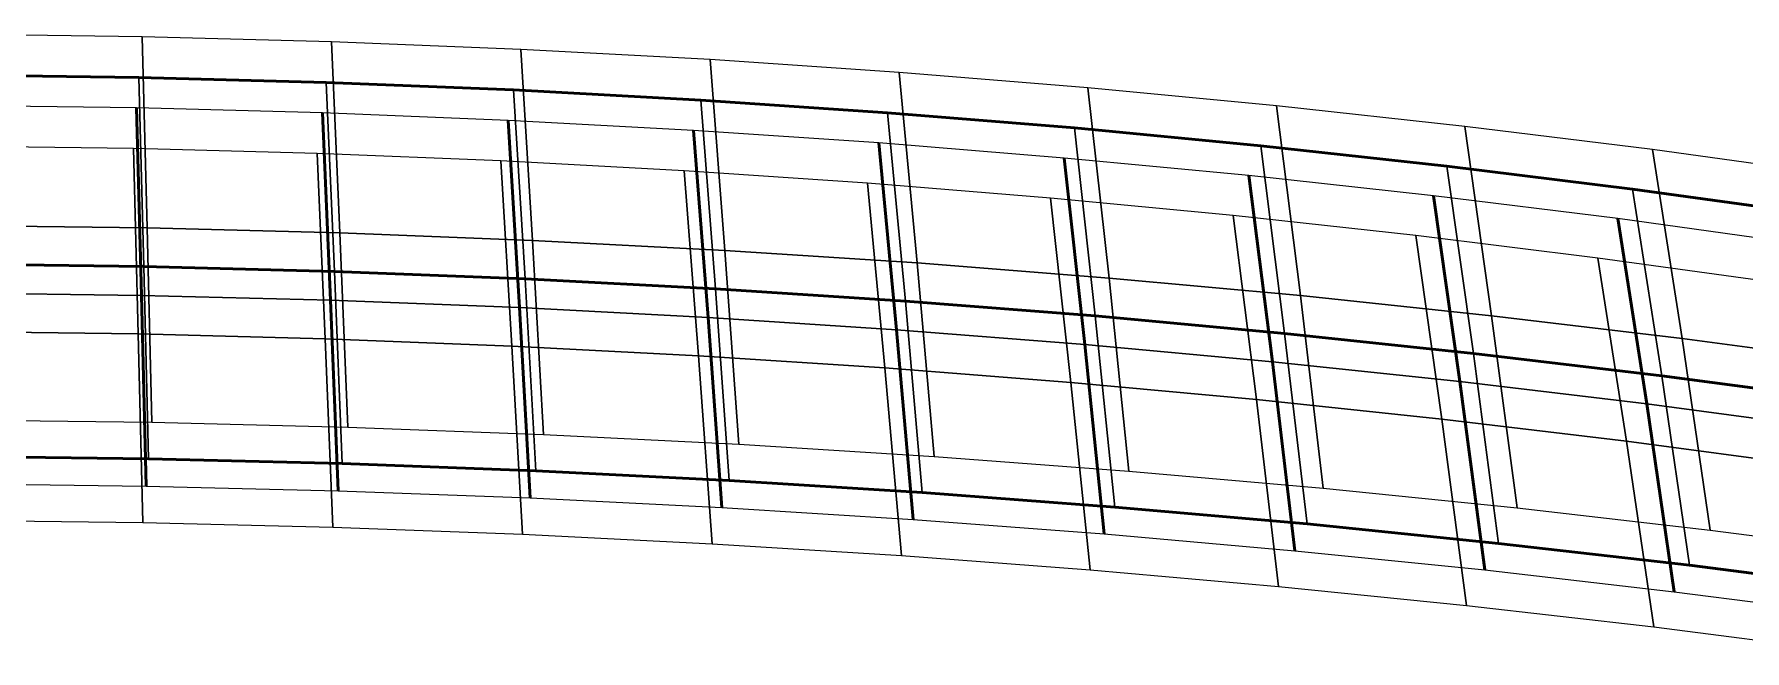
# Model space of a CAD drawing. Extents: x -18.4 to 19.4, y -18.4 to 18.4.
# Drawn here: x 0.88 to 9.45, y 15.31 to 18.4 of the extents above; entities that cross this region are included whole.
import ezdxf

# ---------------------------------------------------------------- set-up
doc = ezdxf.new("R2010")
doc.units = 0
doc.header["$MEASUREMENT"] = 0
doc.layers.add('LowerTendons', color=4, linetype='CONTINUOUS', lineweight=53)
doc.layers.add('UpperTendons', color=160, linetype='CONTINUOUS', lineweight=50)
doc.layers.add('TestBases', color=7, linetype='CONTINUOUS')

msp = doc.modelspace()

# ---------------------------------------------------------------- linework, layer by layer
at = {"layer": 'LowerTendons'}
for p, q in [((1.3964, 18.0333, 30.4304), (1.421, 17.0943, 30.9665)), ((2.3678, 17.0698, 30.9221), (2.3269, 18.0083, 30.3883)), ((3.257, 17.9708, 30.325), (3.3139, 17.033, 30.8553)), ((4.2592, 16.9838, 30.7663), (4.1864, 17.9207, 30.2404)), ((5.1149, 17.8579, 30.1345), (5.2032, 16.9222, 30.6549)), ((6.1456, 16.8483, 30.5209), (6.0422, 17.7824, 30.0073)), ((6.9681, 17.6942, 29.8583), (7.0863, 16.7618, 30.3642)), ((8.0247, 16.6627, 30.1848), (7.8925, 17.5931, 29.6876)), ((8.8148, 17.4788, 29.4949), (8.9604, 16.5509, 29.9823)), ((1.421, 17.0943, 30.9665), (1.4442, 16.1394, 31.4737)), ((2.4065, 16.1155, 31.427), (2.3678, 17.0698, 30.9221)), ((3.3139, 17.033, 30.8553), (3.3679, 16.0796, 31.357)), ((4.328, 16.0316, 31.2636), (4.2592, 16.9838, 30.7663)), ((5.2032, 16.9222, 30.6549), (5.2866, 15.9717, 31.1466)), ((6.2433, 15.8997, 31.0062), (6.1456, 16.8483, 30.5209)), ((7.0863, 16.7618, 30.3642), (7.1977, 15.8154, 30.8419)), ((8.1494, 15.719, 30.6539), (8.0247, 16.6627, 30.1848)), ((8.9604, 16.5509, 29.9823), (9.0978, 15.6103, 30.4419))]:
    msp.add_line(p, q, dxfattribs=at)
at = {"layer": 'TestBases'}
for points in [[(1.4491, 17.4323, 31.5788), (1.424, 18.3899, 31.0322), (0.4747, 18.4025, 31.0536), (0.483, 17.4448, 31.6015)], [(2.4146, 17.4073, 31.5336), (2.3729, 18.3644, 30.9892), (1.424, 18.3899, 31.0322), (1.4491, 17.4323, 31.5788)], [(3.3795, 17.3698, 31.4655), (3.3214, 18.3261, 30.9246), (2.3729, 18.3644, 30.9892), (2.4146, 17.4073, 31.5336)], [(4.3434, 17.3196, 31.3747), (4.2692, 18.2751, 30.8384), (3.3214, 18.3261, 30.9246), (3.3795, 17.3698, 31.4655)], [(5.3061, 17.2568, 31.2611), (5.216, 18.211, 30.7304), (4.2692, 18.2751, 30.8384), (4.3434, 17.3196, 31.3747)], [(1.433, 17.2391, 31.2289), (1.4082, 18.1861, 30.6883), (0.4694, 18.1986, 30.7095), (0.4777, 17.2515, 31.2514)], [(1.433, 17.2391, 31.2289), (1.4082, 18.1861, 30.6883), (0.4694, 18.1986, 30.7095), (0.4777, 17.2515, 31.2514)], [(2.3878, 17.2144, 31.1842), (2.3466, 18.1609, 30.6458), (1.4082, 18.1861, 30.6883), (1.433, 17.2391, 31.2289)], [(2.3878, 17.2144, 31.1842), (2.3466, 18.1609, 30.6458), (1.4082, 18.1861, 30.6883), (1.433, 17.2391, 31.2289)], [(6.2672, 17.1814, 31.1244), (6.1617, 18.1341, 30.6006), (5.216, 18.211, 30.7304), (5.3061, 17.2568, 31.2611)], [(3.342, 17.1773, 31.1168), (3.2846, 18.1231, 30.5819), (2.3466, 18.1609, 30.6458), (2.3878, 17.2144, 31.1842)], [(3.342, 17.1773, 31.1168), (3.2846, 18.1231, 30.5819), (2.3466, 18.1609, 30.6458), (2.3878, 17.2144, 31.1842)], [(4.2953, 17.1277, 31.0271), (4.2219, 18.0726, 30.4967), (3.2846, 18.1231, 30.5819), (3.342, 17.1773, 31.1168)], [(4.2953, 17.1277, 31.0271), (4.2219, 18.0726, 30.4967), (3.2846, 18.1231, 30.5819), (3.342, 17.1773, 31.1168)], [(7.2264, 17.0932, 30.9646), (7.1059, 18.0441, 30.4487), (6.1617, 18.1341, 30.6006), (6.2672, 17.1814, 31.1244)], [(1.421, 17.0943, 30.9665), (1.3964, 18.0333, 30.4304), (0.4655, 18.0457, 30.4515), (0.4737, 17.1065, 30.9888)], [(1.421, 17.0943, 30.9665), (1.3964, 18.0333, 30.4304), (0.4655, 18.0457, 30.4515), (0.4737, 17.1065, 30.9888)], [(2.3678, 17.0698, 30.9221), (2.3269, 18.0083, 30.3883), (1.3964, 18.0333, 30.4304), (1.421, 17.0943, 30.9665)], [(2.3678, 17.0698, 30.9221), (2.3269, 18.0083, 30.3883), (1.3964, 18.0333, 30.4304), (1.421, 17.0943, 30.9665)], [(3.3139, 17.033, 30.8553), (3.257, 17.9708, 30.325), (2.3269, 18.0083, 30.3883), (2.3678, 17.0698, 30.9221)], [(3.3139, 17.033, 30.8553), (3.257, 17.9708, 30.325), (2.3269, 18.0083, 30.3883), (2.3678, 17.0698, 30.9221)], [(5.2473, 17.0656, 30.9147), (5.1582, 18.0092, 30.3899), (4.2219, 18.0726, 30.4967), (4.2953, 17.1277, 31.0271)], [(5.2473, 17.0656, 30.9147), (5.1582, 18.0092, 30.3899), (4.2219, 18.0726, 30.4967), (4.2953, 17.1277, 31.0271)], [(6.1977, 16.9911, 30.7795), (6.0934, 17.9331, 30.2616), (5.1582, 18.0092, 30.3899), (5.2473, 17.0656, 30.9147)], [(6.1977, 16.9911, 30.7795), (6.0934, 17.9331, 30.2616), (5.1582, 18.0092, 30.3899), (5.2473, 17.0656, 30.9147)], [(8.1834, 16.9922, 30.7816), (8.0485, 17.941, 30.2746), (7.1059, 18.0441, 30.4487), (7.2264, 17.0932, 30.9646)], [(4.2592, 16.9838, 30.7663), (4.1864, 17.9207, 30.2404), (3.257, 17.9708, 30.325), (3.3139, 17.033, 30.8553)], [(4.2592, 16.9838, 30.7663), (4.1864, 17.9207, 30.2404), (3.257, 17.9708, 30.325), (3.3139, 17.033, 30.8553)], [(5.2032, 16.9222, 30.6549), (5.1149, 17.8579, 30.1345), (4.1864, 17.9207, 30.2404), (4.2592, 16.9838, 30.7663)], [(5.2032, 16.9222, 30.6549), (5.1149, 17.8579, 30.1345), (4.1864, 17.9207, 30.2404), (4.2592, 16.9838, 30.7663)], [(7.1463, 16.9038, 30.6215), (7.0272, 17.8442, 30.1113), (6.0934, 17.9331, 30.2616), (6.1977, 16.9911, 30.7795)], [(7.1463, 16.9038, 30.6215), (7.0272, 17.8442, 30.1113), (6.0934, 17.9331, 30.2616), (6.1977, 16.9911, 30.7795)], [(9.1376, 16.8782, 30.5752), (8.9891, 17.8244, 30.0781), (8.0485, 17.941, 30.2746), (8.1834, 16.9922, 30.7816)], [(1.4049, 16.9011, 30.6166), (1.3806, 17.8295, 30.0866), (0.4602, 17.8418, 30.1074), (0.4683, 16.9132, 30.6386)], [(2.341, 16.8769, 30.5727), (2.3006, 17.8048, 30.0449), (1.3806, 17.8295, 30.0866), (1.4049, 16.9011, 30.6166)], [(6.1456, 16.8483, 30.5209), (6.0422, 17.7824, 30.0073), (5.1149, 17.8579, 30.1345), (5.2032, 16.9222, 30.6549)], [(6.1456, 16.8483, 30.5209), (6.0422, 17.7824, 30.0073), (5.1149, 17.8579, 30.1345), (5.2032, 16.9222, 30.6549)], [(8.0927, 16.8039, 30.4406), (7.9594, 17.7422, 29.9391), (7.0272, 17.8442, 30.1113), (7.1463, 16.9038, 30.6215)], [(8.0927, 16.8039, 30.4406), (7.9594, 17.7422, 29.9391), (7.0272, 17.8442, 30.1113), (7.1463, 16.9038, 30.6215)], [(10.089, 16.7511, 30.345), (9.9274, 17.6946, 29.8589), (8.9891, 17.8244, 30.0781), (9.1376, 16.8782, 30.5752)], [(3.2765, 16.8405, 30.5067), (3.2202, 17.7677, 29.9823), (2.3006, 17.8048, 30.0449), (2.341, 16.8769, 30.5727)], [(4.2111, 16.7919, 30.4187), (4.1391, 17.7182, 29.8987), (3.2202, 17.7677, 29.9823), (3.2765, 16.8405, 30.5067)], [(7.0863, 16.7618, 30.3642), (6.9681, 17.6942, 29.8583), (6.0422, 17.7824, 30.0073), (6.1456, 16.8483, 30.5209)], [(7.0863, 16.7618, 30.3642), (6.9681, 17.6942, 29.8583), (6.0422, 17.7824, 30.0073), (6.1456, 16.8483, 30.5209)], [(9.0364, 16.6912, 30.2364), (8.8895, 17.6269, 29.7448), (7.9594, 17.7422, 29.9391), (8.0927, 16.8039, 30.4406)], [(9.0364, 16.6912, 30.2364), (8.8895, 17.6269, 29.7448), (7.9594, 17.7422, 29.9391), (8.0927, 16.8039, 30.4406)], [(5.1444, 16.731, 30.3085), (5.0571, 17.6561, 29.794), (4.1391, 17.7182, 29.8987), (4.2111, 16.7919, 30.4187)], [(6.0762, 16.6579, 30.176), (5.9739, 17.5815, 29.6682), (5.0571, 17.6561, 29.794), (5.1444, 16.731, 30.3085)], [(8.0247, 16.6627, 30.1848), (7.8925, 17.5931, 29.6876), (6.9681, 17.6942, 29.8583), (7.0863, 16.7618, 30.3642)], [(8.0247, 16.6627, 30.1848), (7.8925, 17.5931, 29.6876), (6.9681, 17.6942, 29.8583), (7.0863, 16.7618, 30.3642)], [(7.0062, 16.5724, 30.0211), (6.8894, 17.4943, 29.5209), (5.9739, 17.5815, 29.6682), (6.0762, 16.6579, 30.176)], [(8.9604, 16.5509, 29.9823), (8.8148, 17.4788, 29.4949), (7.8925, 17.5931, 29.6876), (8.0247, 16.6627, 30.1848)], [(8.9604, 16.5509, 29.9823), (8.8148, 17.4788, 29.4949), (7.8925, 17.5931, 29.6876), (8.0247, 16.6627, 30.1848)], [(9.9772, 16.5655, 30.0088), (9.8174, 17.4985, 29.5281), (8.8895, 17.6269, 29.7448), (9.0364, 16.6912, 30.2364)], [(9.9772, 16.5655, 30.0088), (9.8174, 17.4985, 29.5281), (8.8895, 17.6269, 29.7448), (9.0364, 16.6912, 30.2364)], [(7.934, 16.4744, 29.8437), (7.8033, 17.3943, 29.3521), (6.8894, 17.4943, 29.5209), (7.0062, 16.5724, 30.0211)], [(9.8934, 16.4263, 29.7566), (9.7349, 17.3515, 29.2799), (8.8148, 17.4788, 29.4949), (8.9604, 16.5509, 29.9823)], [(9.8934, 16.4263, 29.7566), (9.7349, 17.3515, 29.2799), (8.8148, 17.4788, 29.4949), (8.9604, 16.5509, 29.9823)], [(1.4728, 16.4585, 32.0961), (1.4491, 17.4323, 31.5788), (0.483, 17.4448, 31.6015), (0.491, 16.4707, 32.1198)], [(2.4541, 16.4342, 32.0484), (2.4146, 17.4073, 31.5336), (1.4491, 17.4323, 31.5788), (1.4728, 16.4585, 32.0961)], [(3.4345, 16.3975, 31.9771), (3.3795, 17.3698, 31.4655), (2.4146, 17.4073, 31.5336), (2.4541, 16.4342, 32.0484)], [(8.8592, 16.3639, 29.6435), (8.7152, 17.2813, 29.1616), (7.8033, 17.3943, 29.3521), (7.934, 16.4744, 29.8437)], [(4.4136, 16.3487, 31.8818), (4.3434, 17.3196, 31.3747), (3.3795, 17.3698, 31.4655), (3.4345, 16.3975, 31.9771)], [(5.3912, 16.2875, 31.7625), (5.3061, 17.2568, 31.2611), (4.3434, 17.3196, 31.3747), (4.4136, 16.3487, 31.8818)], [(1.4565, 16.2761, 31.7405), (1.433, 17.2391, 31.2289), (0.4777, 17.2515, 31.2514), (0.4855, 16.2882, 31.7639)], [(1.4565, 16.2761, 31.7405), (1.433, 17.2391, 31.2289), (0.4777, 17.2515, 31.2514), (0.4855, 16.2882, 31.7639)], [(2.4269, 16.2521, 31.6933), (2.3878, 17.2144, 31.1842), (1.433, 17.2391, 31.2289), (1.4565, 16.2761, 31.7405)], [(2.4269, 16.2521, 31.6933), (2.3878, 17.2144, 31.1842), (1.433, 17.2391, 31.2289), (1.4565, 16.2761, 31.7405)], [(6.3668, 16.2141, 31.6193), (6.2672, 17.1814, 31.1244), (5.3061, 17.2568, 31.2611), (5.3912, 16.2875, 31.7625)], [(9.7816, 16.2407, 29.4204), (9.6249, 17.1554, 28.9491), (8.7152, 17.2813, 29.1616), (8.8592, 16.3639, 29.6435)], [(3.3964, 16.2159, 31.6228), (3.342, 17.1773, 31.1168), (2.3878, 17.2144, 31.1842), (2.4269, 16.2521, 31.6933)], [(3.3964, 16.2159, 31.6228), (3.342, 17.1773, 31.1168), (2.3878, 17.2144, 31.1842), (2.4269, 16.2521, 31.6933)], [(4.3647, 16.1675, 31.5285), (4.2953, 17.1277, 31.0271), (3.342, 17.1773, 31.1168), (3.3964, 16.2159, 31.6228)], [(4.3647, 16.1675, 31.5285), (4.2953, 17.1277, 31.0271), (3.342, 17.1773, 31.1168), (3.3964, 16.2159, 31.6228)], [(7.3401, 16.1281, 31.4518), (7.2264, 17.0932, 30.9646), (6.2672, 17.1814, 31.1244), (6.3668, 16.2141, 31.6193)], [(1.4442, 16.1394, 31.4737), (1.421, 17.0943, 30.9665), (0.4737, 17.1065, 30.9888), (0.4814, 16.1513, 31.497)], [(1.4442, 16.1394, 31.4737), (1.421, 17.0943, 30.9665), (0.4737, 17.1065, 30.9888), (0.4814, 16.1513, 31.497)], [(2.4065, 16.1155, 31.427), (2.3678, 17.0698, 30.9221), (1.421, 17.0943, 30.9665), (1.4442, 16.1394, 31.4737)], [(2.4065, 16.1155, 31.427), (2.3678, 17.0698, 30.9221), (1.421, 17.0943, 30.9665), (1.4442, 16.1394, 31.4737)], [(3.3679, 16.0796, 31.357), (3.3139, 17.033, 30.8553), (2.3678, 17.0698, 30.9221), (2.4065, 16.1155, 31.427)], [(3.3679, 16.0796, 31.357), (3.3139, 17.033, 30.8553), (2.3678, 17.0698, 30.9221), (2.4065, 16.1155, 31.427)], [(5.3314, 16.107, 31.4106), (5.2473, 17.0656, 30.9147), (4.2953, 17.1277, 31.0271), (4.3647, 16.1675, 31.5285)], [(5.3314, 16.107, 31.4106), (5.2473, 17.0656, 30.9147), (4.2953, 17.1277, 31.0271), (4.3647, 16.1675, 31.5285)], [(6.2963, 16.0344, 31.2689), (6.1977, 16.9911, 30.7795), (5.2473, 17.0656, 30.9147), (5.3314, 16.107, 31.4106)], [(6.2963, 16.0344, 31.2689), (6.1977, 16.9911, 30.7795), (5.2473, 17.0656, 30.9147), (5.3314, 16.107, 31.4106)], [(8.3105, 16.0298, 31.26), (8.1834, 16.9922, 30.7816), (7.2264, 17.0932, 30.9646), (7.3401, 16.1281, 31.4518)], [(4.328, 16.0316, 31.2636), (4.2592, 16.9838, 30.7663), (3.3139, 17.033, 30.8553), (3.3679, 16.0796, 31.357)], [(4.328, 16.0316, 31.2636), (4.2592, 16.9838, 30.7663), (3.3139, 17.033, 30.8553), (3.3679, 16.0796, 31.357)], [(5.2866, 15.9717, 31.1466), (5.2032, 16.9222, 30.6549), (4.2592, 16.9838, 30.7663), (4.328, 16.0316, 31.2636)], [(5.2866, 15.9717, 31.1466), (5.2032, 16.9222, 30.6549), (4.2592, 16.9838, 30.7663), (4.328, 16.0316, 31.2636)], [(7.2587, 15.9494, 31.1033), (7.1463, 16.9038, 30.6215), (6.1977, 16.9911, 30.7795), (6.2963, 16.0344, 31.2689)], [(7.2587, 15.9494, 31.1033), (7.1463, 16.9038, 30.6215), (6.1977, 16.9911, 30.7795), (6.2963, 16.0344, 31.2689)], [(9.2777, 15.919, 31.0438), (9.1376, 16.8782, 30.5752), (8.1834, 16.9922, 30.7816), (8.3105, 16.0298, 31.26)], [(1.4279, 15.957, 31.1181), (1.4049, 16.9011, 30.6166), (0.4683, 16.9132, 30.6386), (0.476, 15.9688, 31.1411)], [(2.3793, 15.9334, 31.0719), (2.341, 16.8769, 30.5727), (1.4049, 16.9011, 30.6166), (1.4279, 15.957, 31.1181)], [(6.2433, 15.8997, 31.0062), (6.1456, 16.8483, 30.5209), (5.2032, 16.9222, 30.6549), (5.2866, 15.9717, 31.1466)], [(6.2433, 15.8997, 31.0062), (6.1456, 16.8483, 30.5209), (5.2032, 16.9222, 30.6549), (5.2866, 15.9717, 31.1466)], [(8.2184, 15.8522, 30.9137), (8.0927, 16.8039, 30.4406), (7.1463, 16.9038, 30.6215), (7.2587, 15.9494, 31.1033)], [(8.2184, 15.8522, 30.9137), (8.0927, 16.8039, 30.4406), (7.1463, 16.9038, 30.6215), (7.2587, 15.9494, 31.1033)], [(10.2413, 15.7955, 30.803), (10.089, 16.7511, 30.345), (9.1376, 16.8782, 30.5752), (9.2777, 15.919, 31.0438)], [(3.3298, 15.8979, 31.0027), (3.2765, 16.8405, 30.5067), (2.341, 16.8769, 30.5727), (2.3793, 15.9334, 31.0719)], [(4.2791, 15.8505, 30.9103), (4.2111, 16.7919, 30.4187), (3.2765, 16.8405, 30.5067), (3.3298, 15.8979, 31.0027)], [(7.1977, 15.8154, 30.8419), (7.0863, 16.7618, 30.3642), (6.1456, 16.8483, 30.5209), (6.2433, 15.8997, 31.0062)], [(7.1977, 15.8154, 30.8419), (7.0863, 16.7618, 30.3642), (6.1456, 16.8483, 30.5209), (6.2433, 15.8997, 31.0062)], [(9.1749, 15.7426, 30.6999), (9.0364, 16.6912, 30.2364), (8.0927, 16.8039, 30.4406), (8.2184, 15.8522, 30.9137)], [(9.1749, 15.7426, 30.6999), (9.0364, 16.6912, 30.2364), (8.0927, 16.8039, 30.4406), (8.2184, 15.8522, 30.9137)], [(5.2269, 15.7912, 30.7947), (5.1444, 16.731, 30.3085), (4.2111, 16.7919, 30.4187), (4.2791, 15.8505, 30.9103)], [(6.1728, 15.72, 30.6558), (6.0762, 16.6579, 30.176), (5.1444, 16.731, 30.3085), (5.2269, 15.7912, 30.7947)], [(8.1494, 15.719, 30.6539), (8.0247, 16.6627, 30.1848), (7.0863, 16.7618, 30.3642), (7.1977, 15.8154, 30.8419)], [(8.1494, 15.719, 30.6539), (8.0247, 16.6627, 30.1848), (7.0863, 16.7618, 30.3642), (7.1977, 15.8154, 30.8419)], [(7.1164, 15.6367, 30.4934), (7.0062, 16.5724, 30.0211), (6.0762, 16.6579, 30.176), (6.1728, 15.72, 30.6558)], [(9.0978, 15.6103, 30.4419), (8.9604, 16.5509, 29.9823), (8.0247, 16.6627, 30.1848), (8.1494, 15.719, 30.6539)], [(9.0978, 15.6103, 30.4419), (8.9604, 16.5509, 29.9823), (8.0247, 16.6627, 30.1848), (8.1494, 15.719, 30.6539)], [(10.1278, 15.6205, 30.4617), (9.9772, 16.5655, 30.0088), (9.0364, 16.6912, 30.2364), (9.1749, 15.7426, 30.6999)], [(10.1278, 15.6205, 30.4617), (9.9772, 16.5655, 30.0088), (9.0364, 16.6912, 30.2364), (9.1749, 15.7426, 30.6999)], [(8.0573, 15.5414, 30.3075), (7.934, 16.4744, 29.8437), (7.0062, 16.5724, 30.0211), (7.1164, 15.6367, 30.4934)], [(10.0427, 15.4892, 30.2057), (9.8934, 16.4263, 29.7566), (8.9604, 16.5509, 29.9823), (9.0978, 15.6103, 30.4419)], [(10.0427, 15.4892, 30.2057), (9.8934, 16.4263, 29.7566), (8.9604, 16.5509, 29.9823), (9.0978, 15.6103, 30.4419)], [(8.995, 15.4339, 30.0979), (8.8592, 16.3639, 29.6435), (7.934, 16.4744, 29.8437), (8.0573, 15.5414, 30.3075)], [(9.9292, 15.3142, 29.8644), (9.7816, 16.2407, 29.4204), (8.8592, 16.3639, 29.6435), (8.995, 15.4339, 30.0979)]]:
    msp.add_3dface(points, dxfattribs=at)
at = {"layer": 'UpperTendons'}
for p, q in [((0.4694, 18.1986, 30.7095), (1.4082, 18.1861, 30.6883)), ((1.4082, 18.1861, 30.6883), (2.3466, 18.1609, 30.6458)), ((2.3466, 18.1609, 30.6458), (3.2846, 18.1231, 30.5819)), ((3.2846, 18.1231, 30.5819), (4.2219, 18.0726, 30.4967)), ((4.2219, 18.0726, 30.4967), (5.1582, 18.0092, 30.3899)), ((5.1582, 18.0092, 30.3899), (6.0934, 17.9331, 30.2616)), ((6.0934, 17.9331, 30.2616), (7.0272, 17.8442, 30.1113)), ((7.0272, 17.8442, 30.1113), (7.9594, 17.7422, 29.9391)), ((7.9594, 17.7422, 29.9391), (8.8895, 17.6269, 29.7448)), ((8.8895, 17.6269, 29.7448), (9.8174, 17.4985, 29.5281)), ((1.433, 17.2391, 31.2289), (0.4777, 17.2515, 31.2514)), ((2.3878, 17.2144, 31.1842), (1.433, 17.2391, 31.2289)), ((3.342, 17.1773, 31.1168), (2.3878, 17.2144, 31.1842)), ((4.2953, 17.1277, 31.0271), (3.342, 17.1773, 31.1168)), ((5.2473, 17.0656, 30.9147), (4.2953, 17.1277, 31.0271)), ((6.1977, 16.9911, 30.7795), (5.2473, 17.0656, 30.9147)), ((7.1463, 16.9038, 30.6215), (6.1977, 16.9911, 30.7795)), ((8.0927, 16.8039, 30.4406), (7.1463, 16.9038, 30.6215)), ((9.0364, 16.6912, 30.2364), (8.0927, 16.8039, 30.4406)), ((9.9772, 16.5655, 30.0088), (9.0364, 16.6912, 30.2364)), ((1.4565, 16.2761, 31.7405), (0.4855, 16.2882, 31.7639)), ((2.4269, 16.2521, 31.6933), (1.4565, 16.2761, 31.7405)), ((3.3964, 16.2159, 31.6228), (2.4269, 16.2521, 31.6933)), ((4.3647, 16.1675, 31.5285), (3.3964, 16.2159, 31.6228)), ((5.3314, 16.107, 31.4106), (4.3647, 16.1675, 31.5285)), ((6.2963, 16.0344, 31.2689), (5.3314, 16.107, 31.4106)), ((7.2587, 15.9494, 31.1033), (6.2963, 16.0344, 31.2689)), ((8.2184, 15.8522, 30.9137), (7.2587, 15.9494, 31.1033)), ((9.1749, 15.7426, 30.6999), (8.2184, 15.8522, 30.9137)), ((10.1278, 15.6205, 30.4617), (9.1749, 15.7426, 30.6999))]:
    msp.add_line(p, q, dxfattribs=at)

doc.saveas('drawing.dxf')
